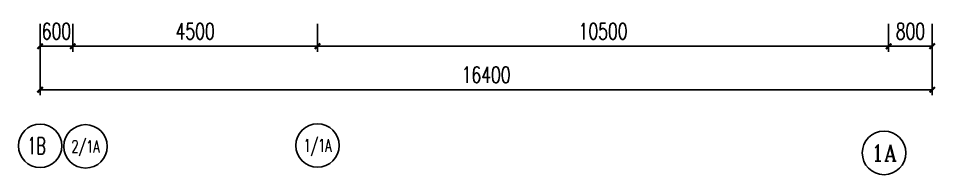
# Model space of a CAD drawing. Extents: x -474411 to 577939, y 0 to 1014176.
# Drawn here: x -84854 to -67990, y 734889 to 737767 of the extents above; entities that cross this region are included whole.
import ezdxf
from ezdxf.enums import TextEntityAlignment as Align

# ---------------------------------------------------------------- set-up
doc = ezdxf.new("R2010")
doc.units = 0
doc.header["$LTSCALE"] = 1000
doc.header["$MEASUREMENT"] = 0
doc.layers.get('Defpoints').update_dxf_attribs({"color": 210})
doc.layers.add('A-AXIS-D', color=1, linetype='Continuous')
doc.layers.add('PUB_TEXT', color=7, linetype='Continuous')
doc.styles.add('_TCH_AXIS', font='COMPLEX', dxfattribs={"bigfont": 'GBCBIG'})
doc.styles.add('_TCH_DIM_T3', font='SIMPLEX', dxfattribs={"width": 0.705882, "bigfont": 'GBCBIG'})
doc.dimstyles.new('_TCH_ARCH&&100', dxfattribs={"dimtxt": 297.5, "dimasz": 100, "dimexe": 100, "dimexo": 100, "dimgap": 126.25, "dimtad": 1, "dimdec": 0, "dimzin": 0, "dimdsep": 46, "dimtxsty": '_TCH_DIM_T3', "dimblk": 'ARCHTICK', "dimcen": 0.09, "dimclrt": 7, "dimazin": 2, "dimtfac": 1, "dimtdec": 0, "dimtix": 1, "dimtmove": 2, "dimatfit": 3, "dimfxl": 0, "dimtolj": 1, "dimtzin": 0, "dimarcsym": 0})

# ---------------------------------------------------------------- blocks, each defined once
blk = doc.blocks.new('_ArchTick')
at = {"color": 0, "linetype": 'ByBlock', "const_width": 0.4}
blk.add_lwpolyline([(-0.5, -0.5), (0.5, 0.5)], dxfattribs=at)
blk = doc.blocks.new('*D640')
at = {"layer": 'A-AXIS-D', "color": 0, "lineweight": -2}
for p, q in [((-84454, 737667), (-84454, 737153)), ((-83854, 737667), (-83854, 737153)), ((-84454, 737253), (-83854, 737253))]:
    blk.add_line(p, q, dxfattribs=at)
at = {"layer": 'Defpoints', "color": 0}
for p in [(-84454, 737767), (-83854, 737767), (-83854, 737253)]:
    blk.add_point(p, dxfattribs=at)
at = {"layer": 'A-AXIS-D', "color": 0, "lineweight": -2, "xscale": 100, "yscale": 100, "zscale": 100, "rotation": 180}
blk.add_blockref('_ArchTick', (-84454, 737253), dxfattribs=at)
at = {"layer": 'A-AXIS-D', "color": 0, "lineweight": -2, "xscale": 100, "yscale": 100, "zscale": 100}
blk.add_blockref('_ArchTick', (-83854, 737253), dxfattribs=at)
at = {"layer": 'A-AXIS-D', "color": 7, "insert": (-84154, 737528), "char_height": 297.5, "attachment_point": 5, "style": '_TCH_DIM_T3'}
blk.add_mtext('\\A1;600', dxfattribs=at)
blk = doc.blocks.new('*D641')
at = {"layer": 'A-AXIS-D', "color": 0, "lineweight": -2}
for p, q in [((-83854, 737667), (-83854, 737153)), ((-79354, 737667), (-79354, 737153)), ((-83854, 737253), (-79354, 737253))]:
    blk.add_line(p, q, dxfattribs=at)
at = {"layer": 'Defpoints', "color": 0}
for p in [(-83854, 737767), (-79354, 737767), (-79354, 737253)]:
    blk.add_point(p, dxfattribs=at)
at = {"layer": 'A-AXIS-D', "color": 0, "lineweight": -2, "xscale": 100, "yscale": 100, "zscale": 100, "rotation": 180}
blk.add_blockref('_ArchTick', (-83854, 737253), dxfattribs=at)
at = {"layer": 'A-AXIS-D', "color": 0, "lineweight": -2, "xscale": 100, "yscale": 100, "zscale": 100}
blk.add_blockref('_ArchTick', (-79354, 737253), dxfattribs=at)
at = {"layer": 'A-AXIS-D', "color": 7, "insert": (-81604, 737528), "char_height": 297.5, "attachment_point": 5, "style": '_TCH_DIM_T3'}
blk.add_mtext('\\A1;4500', dxfattribs=at)
blk = doc.blocks.new('*D642')
at = {"layer": 'A-AXIS-D', "color": 0, "lineweight": -2}
for p, q in [((-79354, 737667), (-79354, 737153)), ((-68854, 737667), (-68854, 737153)), ((-79354, 737253), (-68854, 737253))]:
    blk.add_line(p, q, dxfattribs=at)
at = {"layer": 'Defpoints', "color": 0}
for p in [(-79354, 737767), (-68854, 737767), (-68854, 737253)]:
    blk.add_point(p, dxfattribs=at)
at = {"layer": 'A-AXIS-D', "color": 0, "lineweight": -2, "xscale": 100, "yscale": 100, "zscale": 100, "rotation": 180}
blk.add_blockref('_ArchTick', (-79354, 737253), dxfattribs=at)
at = {"layer": 'A-AXIS-D', "color": 0, "lineweight": -2, "xscale": 100, "yscale": 100, "zscale": 100}
blk.add_blockref('_ArchTick', (-68854, 737253), dxfattribs=at)
at = {"layer": 'A-AXIS-D', "color": 7, "insert": (-74104, 737528), "char_height": 297.5, "attachment_point": 5, "style": '_TCH_DIM_T3'}
blk.add_mtext('\\A1;10500', dxfattribs=at)
blk = doc.blocks.new('*D643')
at = {"layer": 'A-AXIS-D', "color": 0, "lineweight": -2}
for p, q in [((-68854, 737667), (-68854, 737153)), ((-68054, 737667), (-68054, 737153)), ((-68854, 737253), (-68054, 737253))]:
    blk.add_line(p, q, dxfattribs=at)
at = {"layer": 'Defpoints', "color": 0}
for p in [(-68854, 737767), (-68054, 737767), (-68054, 737253)]:
    blk.add_point(p, dxfattribs=at)
at = {"layer": 'A-AXIS-D', "color": 0, "lineweight": -2, "xscale": 100, "yscale": 100, "zscale": 100, "rotation": 180}
blk.add_blockref('_ArchTick', (-68854, 737253), dxfattribs=at)
at = {"layer": 'A-AXIS-D', "color": 0, "lineweight": -2, "xscale": 100, "yscale": 100, "zscale": 100}
blk.add_blockref('_ArchTick', (-68054, 737253), dxfattribs=at)
at = {"layer": 'A-AXIS-D', "color": 7, "insert": (-68454, 737528), "char_height": 297.5, "attachment_point": 5, "style": '_TCH_DIM_T3'}
blk.add_mtext('\\A1;800', dxfattribs=at)
blk = doc.blocks.new('*D644')
at = {"layer": 'A-AXIS-D', "color": 0, "lineweight": -2}
for p, q in [((-84454, 737567), (-84454, 736353)), ((-68054, 737567), (-68054, 736353)), ((-84454, 736453), (-68054, 736453))]:
    blk.add_line(p, q, dxfattribs=at)
at = {"layer": 'Defpoints', "color": 0}
for p in [(-84454, 737667), (-68054, 737667), (-68054, 736453)]:
    blk.add_point(p, dxfattribs=at)
at = {"layer": 'A-AXIS-D', "color": 0, "lineweight": -2, "xscale": 100, "yscale": 100, "zscale": 100, "rotation": 180}
blk.add_blockref('_ArchTick', (-84454, 736453), dxfattribs=at)
at = {"layer": 'A-AXIS-D', "color": 0, "lineweight": -2, "xscale": 100, "yscale": 100, "zscale": 100}
blk.add_blockref('_ArchTick', (-68054, 736453), dxfattribs=at)
at = {"layer": 'A-AXIS-D', "color": 7, "insert": (-76254, 736728), "char_height": 297.5, "attachment_point": 5, "style": '_TCH_DIM_T3'}
blk.add_mtext('\\A1;16400', dxfattribs=at)

msp = doc.modelspace()

# ---------------------------------------------------------------- linework, layer by layer
at = {"layer": 'A-AXIS-D', "color": 8}
for centre in [(-84454.2, 735420), (-83619.1, 735410), (-79354.2, 735426.1), (-68939.1, 735288.9)]:
    msp.add_circle(centre, 400, dxfattribs=at)

# ---------------------------------------------------------------- texts
at = {"layer": 'PUB_TEXT', "color": 8, "style": '_TCH_AXIS'}
for s, height, width, p, p2 in [('1B ', 307.25, 0.551724, (-84688.3, 735266.4), (-84220.1, 735266.4)), ('2/1A', 219.77, 0.65625, (-83876.6, 735300.1), (-83361.5, 735300.1)), ('1/1A', 232.83, 0.65625, (-79608.8, 735309.7), (-79099.5, 735309.7))]:
    msp.add_text(s, height=height, dxfattribs=dict(at, width=width)).set_placement(p, p2, align=Align.FIT)
msp.add_text('1A', height=300.65, dxfattribs=at).set_placement((-69175.3, 735138.5), (-68702.9, 735138.5), align=Align.FIT)

# ---------------------------------------------------------------- dimensions: what is measured, and where the dimension line sits
at = {"layer": 'A-AXIS-D', "color": 8}
for base, p1, p2, picture, middle in [((-83854.2, 737253.3), (-84454.2, 737766.9), (-83854.2, 737766.9), '*D640', (-84154.2, 737528.3)), ((-68054.2, 736453.3), (-84454.2, 737666.9), (-68054.2, 737666.9), '*D644', (-76254.2, 736728.3)), ((-79354.2, 737253.3), (-83854.2, 737766.9), (-79354.2, 737766.9), '*D641', (-81604.2, 737528.3)), ((-68854.2, 737253.3), (-79354.2, 737766.9), (-68854.2, 737766.9), '*D642', (-74104.2, 737528.3)), ((-68054.2, 737253.3), (-68854.2, 737766.9), (-68054.2, 737766.9), '*D643', (-68454.2, 737528.3))]:
    dim = msp.add_linear_dim(base=base, p1=p1, p2=p2, angle=0, dimstyle='_TCH_ARCH&&100', override={"dimgap": 0}, dxfattribs=at)
    dim.commit()
    dim.dimension.update_dxf_attribs({"geometry": picture, "text_midpoint": middle, "dimtype": 161})

doc.saveas('drawing.dxf')
